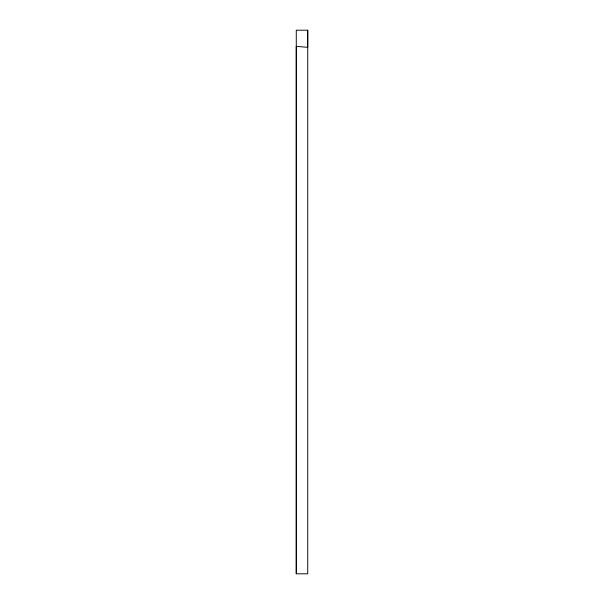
<?xml version="1.0" encoding="UTF-8"?>
<svg xmlns="http://www.w3.org/2000/svg" width="604" height="604" viewBox="0 0 604 604"><rect width="100%" height="100%" fill="white"/><g stroke="black" fill="none" stroke-linecap="round" stroke-linejoin="round"><path stroke-width="0.91" d="M296.277 573.8L296.277 46.387L307.723 47.316L307.723 30.2L296.277 30.2L296.277 573.8L307.723 573.8L307.723 30.2"/></g></svg>
